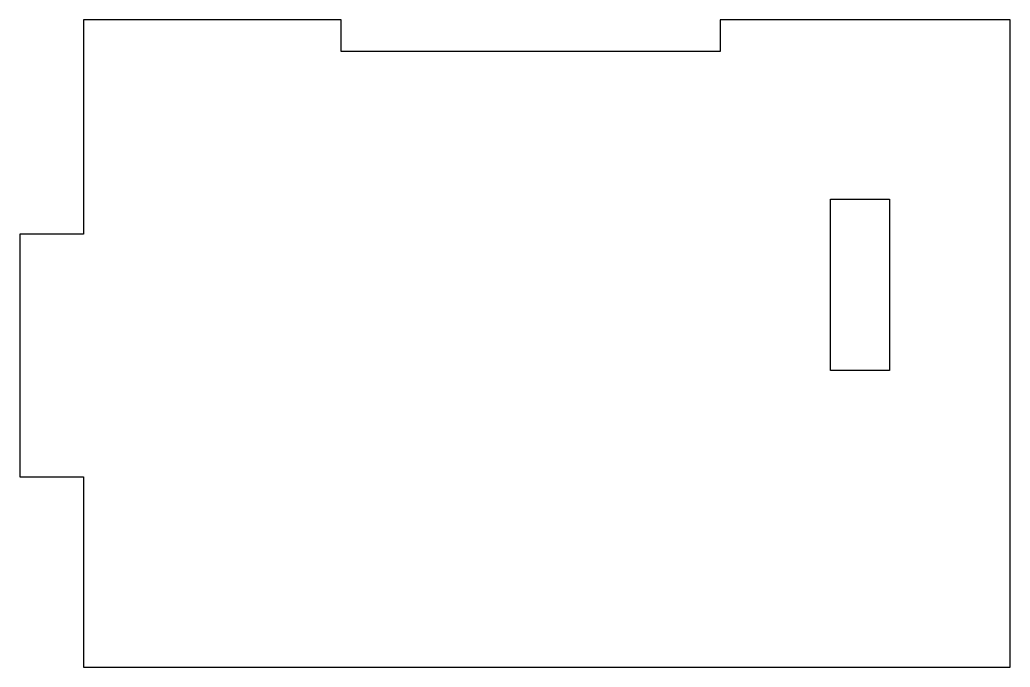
# Model space of a CAD drawing. Header units: millimetres. Extents: x -7.8 to 7.8, y -5.1 to 5.1.
import ezdxf

# ---------------------------------------------------------------- set-up
doc = ezdxf.new("R2010")
doc.units = ezdxf.units.MM
doc.layers.get('0').update_dxf_attribs({"linetype": 'CONTINUOUS'})

msp = doc.modelspace()

# ---------------------------------------------------------------- linework, layer by layer
for p, q in [((-2.724, 5.077), (-6.765, 5.077)), ((-6.765, 5.077), (-6.765, 1.716)), ((-2.724, 4.577), (-2.724, 5.077)), ((7.765, 5.077), (3.219, 5.077)), ((3.219, 5.077), (3.219, 4.577)), ((7.765, -5.077), (7.765, 5.077)), ((3.219, 4.577), (-2.724, 4.577)), ((4.947, 2.264), (5.872, 2.264)), ((4.947, -0.421), (4.947, 2.264)), ((5.872, 2.264), (5.872, -0.421)), ((-6.765, 1.716), (-7.765, 1.716)), ((-7.765, 1.716), (-7.765, -2.089)), ((5.872, -0.421), (4.947, -0.421)), ((-7.765, -2.089), (-6.765, -2.089)), ((-6.765, -2.089), (-6.765, -5.077)), ((-6.765, -5.077), (7.765, -5.077))]:
    msp.add_line(p, q)

doc.saveas('drawing.dxf')
